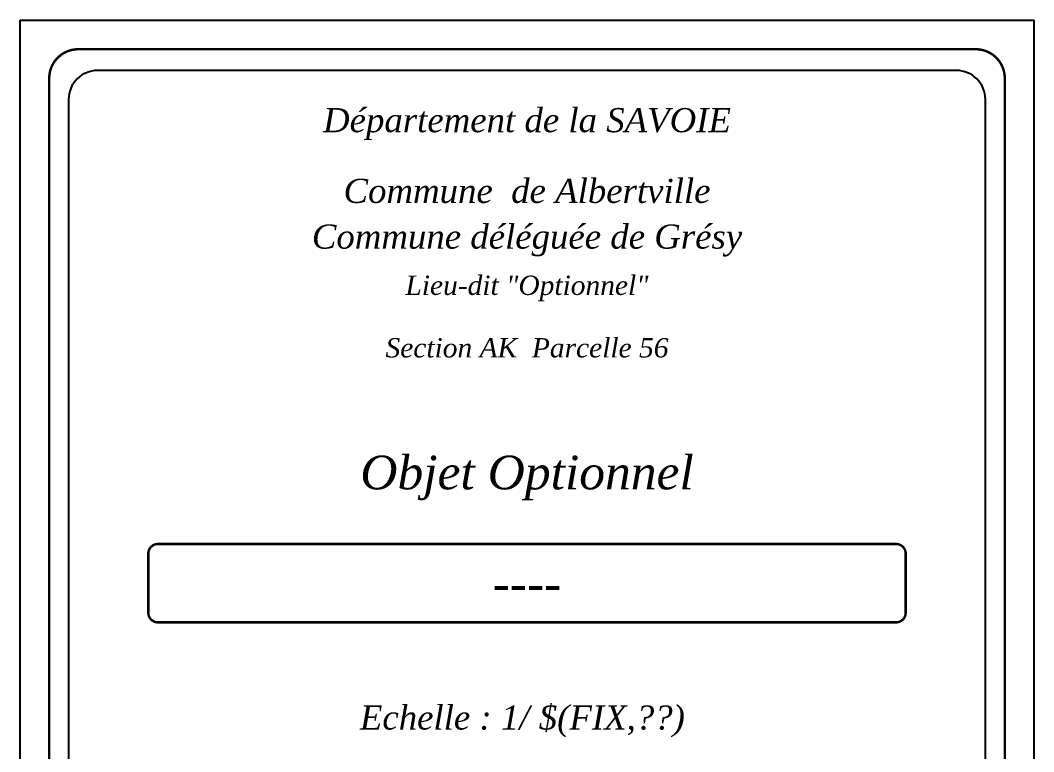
# Model space of a CAD drawing. Header units: millimetres. Extents: x 0 to 345, y 0 to 297.
# Drawn here: x 0 to 210, y 145.4 to 297 of the extents above; entities that cross this region are included whole.
import ezdxf
from ezdxf.enums import TextEntityAlignment as Align

# ---------------------------------------------------------------- set-up
doc = ezdxf.new("R2010")
doc.units = ezdxf.units.MM
doc.header["$LTSCALE"] = 2
doc.layers.add('CARTOUCHE', color=7, linetype='Continuous')
doc.layers.add('Titre', color=7, linetype='Continuous')
doc.styles.add('CARTOUCHE', font='timesi.ttf', dxfattribs={"height": 1})

msp = doc.modelspace()

# ---------------------------------------------------------------- linework, layer by layer
at = {"layer": 'CARTOUCHE', "const_width": 0.5}
for points in [[(12, 291), (198, 291, -0.414214), (204, 285), (204, 12, -0.414214), (198, 6), (12, 6, -0.414214), (6, 12), (6, 285, -0.414214)], [(107.11, 188.49), (181.47, 188.49, -0.414214), (183.47, 186.49), (183.47, 174.25, -0.414214), (181.47, 172.25), (107.11, 172.25), (28.53, 172.25, -0.414214), (26.53, 174.25), (26.53, 186.49, -0.414214), (28.53, 188.49)]]:
    msp.add_lwpolyline(points, format="xyb", close=True, dxfattribs=at)
at = {"layer": 'CARTOUCHE', "flags": 128}
msp.add_lwpolyline([(200, 128.94), (200, 148.5), (200, 280.6, 0.414214), (194, 286.6), (16, 286.6, 0.414214), (10, 280.6), (10, 148.5), (10, 141.42, -0.004587), (10, 128.29, 0.009813)], format="xyb", dxfattribs=at)
at = {"layer": 'Titre'}
msp.add_lwpolyline([(0, 297), (210, 297), (210, 0), (0, 0), (0, 297)], dxfattribs=at)

# ---------------------------------------------------------------- texts
at = {"layer": 'CARTOUCHE', "style": 'CARTOUCHE', "width": 1.01}
for s, height, p in [('Département de la SAVOIE', 5, (105, 276.31)), ('Commune  de Albertville', 5, (105, 261.65)), ('Commune déléguée de Grésy', 5, (105, 252.18)), ('Objet Optionnel', 7, (105, 203.31)), ('----', 7, (105, 180.37)), ('Echelle : 1/ $(FIX,??) ', 5, (105, 152.54))]:
    msp.add_text(s, height=height, rotation=360, dxfattribs=at).set_placement(p, align=Align.MIDDLE_CENTER)
for s, p in [('Lieu-dit "Optionnel"', (105, 241.56)), ('Section AK  Parcelle 56', (105, 229.23))]:
    msp.add_text(s, height=4, rotation=0, dxfattribs=at).set_placement(p, align=Align.MIDDLE)

doc.saveas('drawing.dxf')
